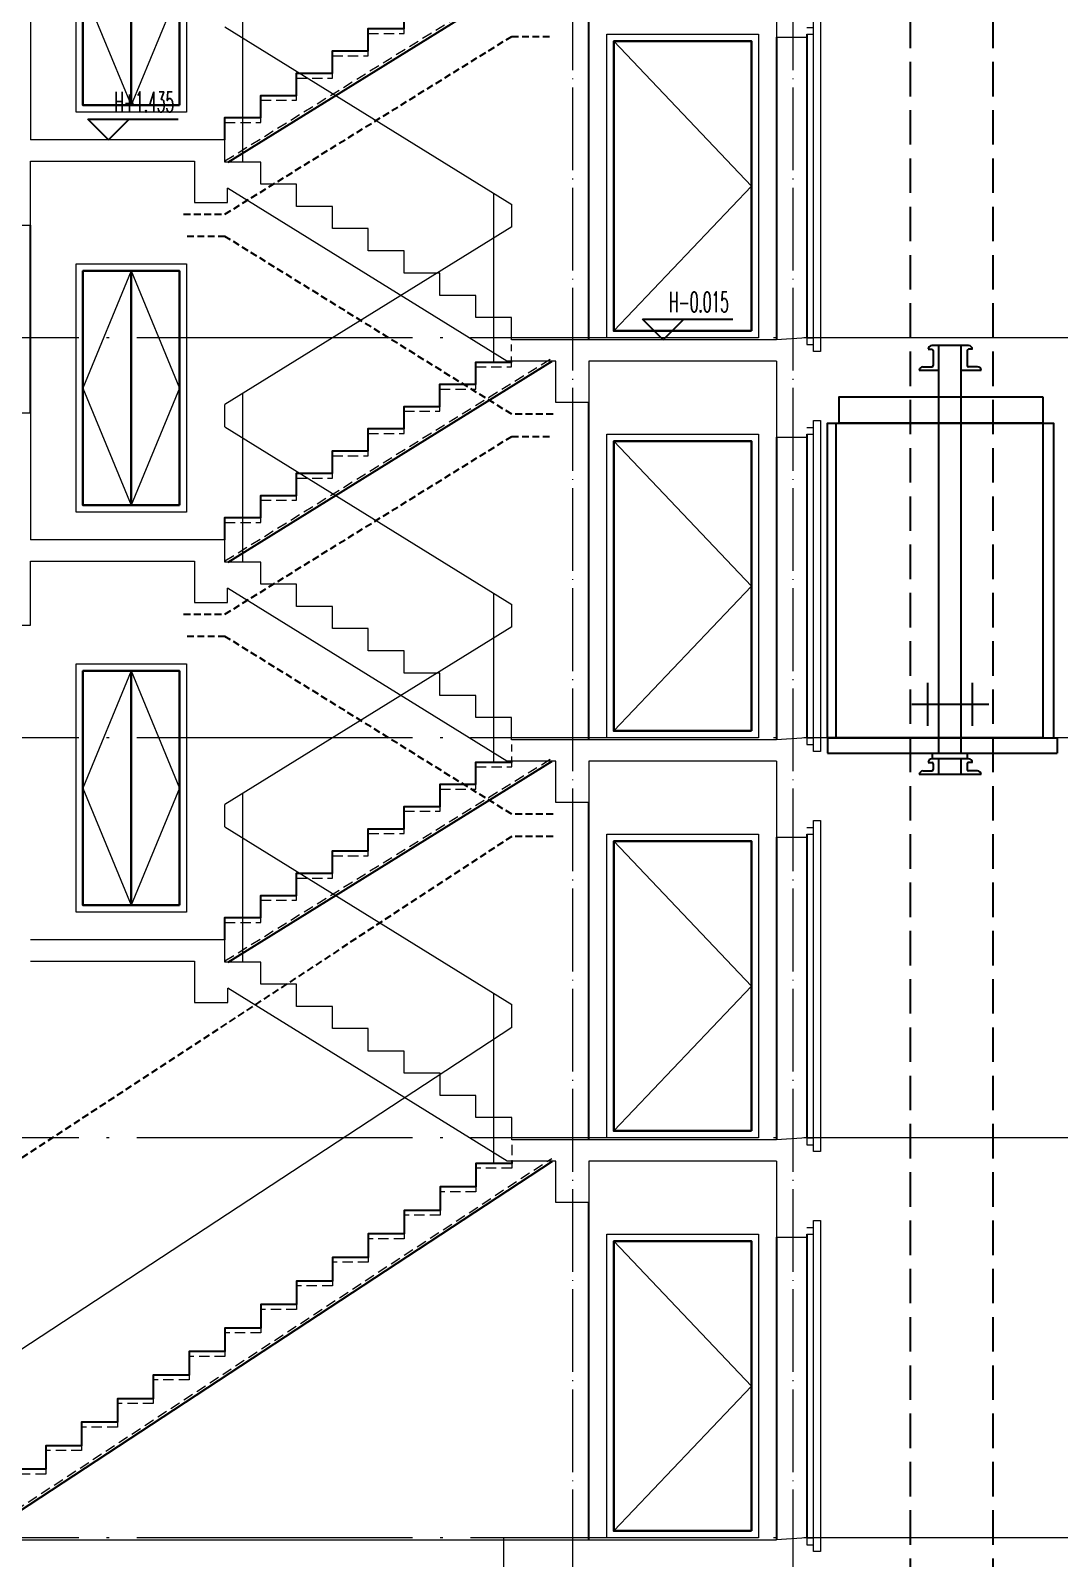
# Model space of a CAD drawing. Extents: x -518115 to 389031, y -231062 to 1628073.
# Drawn here: x 143433 to 150896, y -92578 to -81501 of the extents above; entities that cross this region are included whole.
import ezdxf

# ---------------------------------------------------------------- set-up
doc = ezdxf.new("R2010")
doc.units = 0
doc.header["$LTSCALE"] = 1000
doc.header["$MEASUREMENT"] = 0
for name, pattern in [('DASH', [0.35, 0.25, -0.1]), ('DOTE', [2.42, 2, -0.2, 0.02, -0.2]), ('HIDDEN', [0.375, 0.25, -0.125])]:
    doc.linetypes.add(name, pattern=pattern)
for name, color, linetype in [('DIM_ELEV', 3, 'Continuous'), ('审核', 1, 'Continuous'), ('看线', 251, 'Continuous'), ('立面-看线', 251, 'Continuous'), ('设备', 253, 'Continuous')]:
    doc.layers.add(name, color=color, linetype=linetype)
for name, color, linetype, lineweight in [('DOTE', 19, 'DOTE', 9), ('PUB_HATCH', 8, 'Continuous', 9), ('S_WINDOW', 144, 'Continuous', 15), ('STAIR', 2, 'Continuous', 18), ('WINDOW', 144, 'Continuous', 15), ('内粉刷', 37, 'Continuous', 9), ('立面-普通轮廓', 7, 'Continuous', 18), ('立面-栏杆', 105, 'Continuous', 15), ('立面-窗', 129, 'Continuous', 30), ('立面-窗开启线', 250, 'Continuous', 13), ('细细', 250, 'Continuous', 0)]:
    doc.layers.add(name, color=color, linetype=linetype, lineweight=lineweight)
doc.styles.add('_TCH_DIM', font='SIMPLEX.shx', dxfattribs={"width": 0.7, "bigfont": 'GBCBIG.shx'})
pattern_1 = [(315, (-218910.2607, -140541.0897), (-1.767766953, -1.767766953), []), (315, (-218909.0822, -140541.0897), (-1.767766953, -1.767766953), [])]
pattern_2 = [(315, (-218910.2607, -141979.3279), (-1.767766953, -1.767766953), []), (315, (-218909.0822, -141979.3279), (-1.767766953, -1.767766953), [])]

# ---------------------------------------------------------------- blocks, each defined once
blk = doc.blocks.new('FSDFSFSFE')
at = {"layer": '立面-普通轮廓'}
blk.add_lwpolyline([(794554, 401371), (793454, 401371), (793454, 403571), (794554, 403571)], close=True, dxfattribs=at)
at = {"layer": '立面-窗'}
blk.add_lwpolyline([(794504, 401421), (793504, 401421), (793504, 403521), (794504, 403521)], close=True, dxfattribs=at)
at = {"layer": '立面-窗开启线', "ltscale": 0.5}
blk.add_lwpolyline([(793504, 403521), (794504, 402471), (793504, 401421)], dxfattribs=at)
blk = doc.blocks.new('GDFGDGHDCAS')
at = {"layer": '立面-普通轮廓'}
blk.add_lwpolyline([(887241, 98178), (886441, 98178), (886441, 99978), (887241, 99978)], close=True, dxfattribs=at)
at = {"layer": '立面-窗'}
blk.add_line((886841, 99928), (886841, 98228), dxfattribs=at)
blk.add_lwpolyline([(887191, 98228), (886491, 98228), (886491, 99928), (887191, 99928)], close=True, dxfattribs=at)
at = {"layer": '立面-窗开启线', "ltscale": 0.5}
for points in [[(886841, 99928), (886491, 99078), (886841, 98228)], [(886841, 99928), (887191, 99078), (886841, 98228)]]:
    blk.add_lwpolyline(points, dxfattribs=at)
blk = doc.blocks.new('FGSDFSFSEFESFES')
at = {"layer": 'WINDOW', "ltscale": 0.8}
for p, q in [((175259, -121034), (175209, -121034)), ((175259, -121084), (175209, -121084)), ((175259, -123284), (175209, -123284)), ((175259, -123334), (175209, -123334))]:
    blk.add_line(p, q, dxfattribs=at)
blk.add_lwpolyline([(175159, -123384), (175209, -123384), (175209, -120984), (175159, -120984), (175159, -123384)], dxfattribs=at)
blk = doc.blocks.new('A$C3EC504A2')
at = {"layer": '设备', "color": 206}
for p, q in [((-173, 1735), (-143, 1735)), ((143, 1764), (-143, 1764)), ((-133, 1725), (-133, 1609)), ((-92, 1764), (-92, -1418)), ((83, 1764), (83, -1418)), ((83, 1764), (83, 1570)), ((133, 1725), (133, 1609)), ((173, 1735), (143, 1735)), ((-92, 1570), (-242, 1570)), ((-213, 1599), (-143, 1599)), ((242, 1570), (83, 1570)), ((213, 1599), (143, 1599)), ((-952, 1158), (-869, 1158)), ((-175, -1205), (-175, -870)), ((175, -1205), (175, -870)), ((300, -1038), (-300, -1038)), ((-960, -1298), (835, -1298)), ((-960, -1298), (-960, -1418)), ((835, -1298), (835, -1418)), ((-960, -1418), (835, -1418)), ((-142, -1418), (-142, -1462)), ((133, -1418), (133, -1462)), ((-173, -1491), (-143, -1491)), ((143, -1462), (-143, -1462)), ((-133, -1501), (-133, -1547)), ((-92, -1462), (-92, -1586)), ((83, -1462), (83, -1586)), ((133, -1501), (133, -1547)), ((173, -1491), (143, -1491)), ((242, -1586), (-242, -1586)), ((-213, -1557), (-143, -1557)), ((213, -1557), (143, -1557))]:
    blk.add_line(p, q, dxfattribs=at)
for points in [[(723, 1363), (723, 1158), (-869, 1158), (-869, 1363)], [(723, 1158), (723, -1298), (-960, -1298), (-960, 1158)]]:
    blk.add_lwpolyline(points, close=True, dxfattribs=at)
for points in [[(-960, 1158), (-893, 1158), (-893, -1298)], [(723, 1158), (806, 1158), (806, -1298)]]:
    blk.add_lwpolyline(points, dxfattribs=at)
for centre, radius, start, end in [((-143, 1735), 29.1, 90, 180), ((-143, 1725), 10, 0, 90), ((143, 1725), 10, 90, 180), ((143, 1735), 29.1, 0, 90), ((-213, 1570), 29.1, 90, 180), ((-143, 1609), 10, 270, 0), ((143, 1609), 10, 180, 270), ((213, 1570), 29.1, 0, 90), ((-143, -1491), 29.1, 90, 180), ((-143, -1501), 10, 0, 90), ((-143, -1547), 10, 270, 0), ((143, -1501), 10, 90, 180), ((143, -1547), 10, 180, 270), ((143, -1491), 29.1, 0, 90), ((-213, -1586), 29.1, 90, 180), ((213, -1586), 29.1, 0, 90)]:
    blk.add_arc(centre, radius, start, end, dxfattribs=at)
blk = doc.blocks.new('zrszerf')
at = {"layer": '细细'}
h = blk.add_hatch(dxfattribs=at)
h.set_pattern_fill('金属', color=256, style=0)
h.set_pattern_definition(pattern_1)
h.paths.add_polyline_path([(257695, 608543), (257715, 608543), (257715, 608557), (257765, 608557), (257765, 608543), (257785, 608543), (257785, 608588), (257695, 608588)])
h.paths.add_polyline_path([(257713, 608559), (257713, 608545), (257697, 608545), (257697, 608586), (257783, 608586), (257783, 608545), (257767, 608545), (257767, 608559)], flags=16)
h = blk.add_hatch(dxfattribs=at)
h.set_pattern_fill('金属', color=256, style=0)
h.set_pattern_definition(pattern_1)
h.paths.add_polyline_path([(257762, 608555), (257762, 608530), (257750, 608530), (257750, 608540), (257729, 608540), (257729, 608530), (257717, 608530), (257717, 608555)])
h.paths.add_polyline_path([(257719, 608553), (257719, 608532), (257727, 608532), (257727, 608542), (257752, 608542), (257752, 608532), (257760, 608532), (257760, 608553)], flags=16)
h = blk.add_hatch(color=256, dxfattribs=at)
edge = h.paths.add_edge_path()
edge.add_line((257735, 608540), (257735, 608528))
edge.add_arc((257740, 608520), 9.44, 61.5175, 118.4825, ccw=False)
edge.add_line((257744, 608528), (257744, 608540))
edge.add_arc((257740, 608548), 9.44, 241.5175, 298.4825, ccw=False)
h = blk.add_hatch(dxfattribs=at)
h.set_pattern_fill('金属', color=256, style=0)
h.set_pattern_definition(pattern_2)
h.paths.add_polyline_path([(257762, 607222), (257762, 607247), (257750, 607247), (257750, 607237), (257729, 607237), (257729, 607247), (257717, 607247), (257717, 607222)])
h.paths.add_polyline_path([(257719, 607224), (257719, 607245), (257727, 607245), (257727, 607235), (257752, 607235), (257752, 607245), (257760, 607245), (257760, 607224)], flags=16)
h = blk.add_hatch(color=256, dxfattribs=at)
edge = h.paths.add_edge_path()
edge.add_line((257735, 607237), (257735, 607249))
edge.add_arc((257740, 607257), 9.44, 241.5175, 298.4825)
edge.add_line((257744, 607249), (257744, 607237))
edge.add_arc((257740, 607229), 9.44, 61.5175, 118.4825)
h = blk.add_hatch(dxfattribs=at)
h.set_pattern_fill('金属', color=256, style=0)
h.set_pattern_definition(pattern_2)
h.paths.add_polyline_path([(257695, 607233), (257715, 607233), (257715, 607220), (257765, 607220), (257765, 607233), (257785, 607233), (257785, 607188), (257695, 607188)])
h.paths.add_polyline_path([(257713, 607218), (257713, 607231), (257697, 607231), (257697, 607190), (257783, 607190), (257783, 607231), (257767, 607231), (257767, 607218)], flags=16)
at = {"layer": 'S_WINDOW'}
for p, q in [((257695, 607233), (257695, 608543)), ((257717, 607247), (257717, 608530)), ((257762, 607247), (257762, 608530)), ((257785, 607233), (257785, 608543))]:
    blk.add_line(p, q, dxfattribs=at)
for points in [[(257785, 608588), (257785, 608543), (257765, 608543), (257765, 608557), (257715, 608557), (257715, 608543), (257695, 608543), (257695, 608588)], [(257783, 608586), (257783, 608545), (257767, 608545), (257767, 608559), (257713, 608559), (257713, 608545), (257697, 608545), (257697, 608586)], [(257762, 608555), (257762, 608530), (257750, 608530), (257750, 608540), (257729, 608540), (257729, 608530), (257717, 608530), (257717, 608555)], [(257760, 608553), (257760, 608532), (257752, 608532), (257752, 608542), (257727, 608542), (257727, 608532), (257719, 608532), (257719, 608553)], [(257762, 607222), (257762, 607247), (257750, 607247), (257750, 607237), (257729, 607237), (257729, 607247), (257717, 607247), (257717, 607222)], [(257760, 607224), (257760, 607245), (257752, 607245), (257752, 607235), (257727, 607235), (257727, 607245), (257719, 607245), (257719, 607224)], [(257785, 607188), (257785, 607233), (257765, 607233), (257765, 607220), (257715, 607220), (257715, 607233), (257695, 607233), (257695, 607188)], [(257783, 607190), (257783, 607231), (257767, 607231), (257767, 607218), (257713, 607218), (257713, 607231), (257697, 607231), (257697, 607190)]]:
    blk.add_lwpolyline(points, close=True, dxfattribs=at)
at = {"layer": '细细'}
for points in [[(257729, 608530), (257729, 607247)], [(257735, 607249), (257735, 608540)], [(257744, 607249), (257744, 608540)], [(257750, 608530), (257750, 607247)]]:
    blk.add_lwpolyline(points, dxfattribs=at)
for points in [[(257735, 608540), (257735, 608528, -0.253805), (257744, 608528), (257744, 608540, -0.253805)], [(257735, 607237), (257735, 607249, 0.253805), (257744, 607249), (257744, 607237, 0.253805)]]:
    blk.add_lwpolyline(points, format="xyb", close=True, dxfattribs=at)
blk = doc.blocks.new('BFGBFBCBVFB')
at = {"layer": '立面-看线'}
h = blk.add_hatch(dxfattribs=at)
h.set_pattern_fill('HONEY', color=256, scale=7)
h.set_pattern_definition([(0, (93631.251, -359366.987), (16.66875, 9.623705), [11.1125, -22.225]), (120, (93631.251, -359366.987), (-16.66874801, 9.62370845), [11.1125, -22.225]), (60, (93631.251, -359366.987), (1.99e-06, 19.24741345), [-22.225, 11.1125])])
h.paths.add_polyline_path([(896472, 26020), (896472, 25995), (898272, 25995), (898272, 26020)])
h = blk.add_hatch(dxfattribs=at)
h.set_pattern_fill('HONEY', color=256, scale=7)
h.set_pattern_definition([(0, (77469.076, -360831.97), (16.66875, 9.623705), [11.1125, -22.225]), (120, (77469.076, -360831.97), (-16.66874801, 9.62370845), [11.1125, -22.225]), (60, (77469.076, -360831.97), (1.99e-06, 19.24741345), [-22.225, 11.1125])])
h.paths.add_polyline_path([(888492, 24615), (888522, 24615), (888522, 25515), (888577, 25515), (888577, 25545), (888492, 25545)])
h = blk.add_hatch(dxfattribs=at)
h.set_pattern_fill('HONEY', color=256, scale=7)
h.set_pattern_definition([(0, (77469.098, -360831.968), (16.66875, 9.623705), [11.1125, -22.225]), (120, (77469.098, -360831.968), (-16.66874801, 9.62370845), [11.1125, -22.225]), (60, (77469.098, -360831.968), (1.99e-06, 19.24741345), [-22.225, 11.1125])])
h.paths.add_polyline_path([(888492, 24615), (888522, 24615), (888522, 24015), (888577, 24015), (888577, 23985), (888492, 23985)])
at = {"layer": 'PUB_HATCH', "color": 215, "true_color": 0xa953a0}
blk.add_line((896472, 26020), (898272, 26020), dxfattribs=at)
blk.add_lwpolyline([(888577, 25545), (888492, 25545), (888492, 23985), (888577, 23985)], dxfattribs=at)
at = {"layer": 'STAIR', "linetype": 'HIDDEN', "ltscale": 0.3}
blk.add_line((890152, 24462), (892521, 25930), dxfattribs=at)
blk.add_lwpolyline([(890152, 24580), (890152, 24741), (890412, 24741), (890412, 24902), (890672, 24902), (890672, 25063), (890932, 25063), (890932, 25224), (891192, 25224), (891192, 25386), (891452, 25386), (891452, 25547), (891712, 25547), (891712, 25708), (891972, 25708), (891972, 25869), (892232, 25869), (892232, 26030)], dxfattribs=at)
at = {"layer": '内粉刷'}
for p, q in [((896492, 25875), (898272, 25875)), ((896492, 23150), (896492, 25875)), ((890152, 24615), (888742, 24615)), ((888742, 24460), (889932, 24460)), ((889932, 24460), (889932, 24160)), ((890172, 24160), (890172, 24265)), ((889932, 24160), (890172, 24160)), ((894152, 23165), (892232, 23165))]:
    blk.add_line(p, q, dxfattribs=at)
for points in [[(894372, 26080), (894152, 26065)], [(894372, 26080), (894372, 26030)], [(898272, 26050), (896492, 26050)], [(894152, 25910), (894152, 25360), (894372, 25360)], [(888577, 25565), (888472, 25565), (888472, 23965), (888577, 23965)], [(888667, 25535), (888742, 25535), (888742, 24615)], [(892232, 23165), (892232, 23326), (891972, 23326), (891972, 23487), (891712, 23487), (891712, 23648), (891452, 23648), (891452, 23809), (891192, 23809), (891192, 23971), (890932, 23971), (890932, 24132), (890672, 24132), (890672, 24293), (890412, 24293), (890412, 24454), (890152, 24454), (890152, 24615)], [(888667, 23995), (888742, 23995), (888742, 24460)], [(894152, 23010), (892792, 23010), (892792, 22710), (892552, 22710), (892552, 23010), (892198, 23010), (890172, 24265)]]:
    blk.add_lwpolyline(points, dxfattribs=at)
at = {"layer": '看线'}
for p, q in [((888472, 26865), (888472, 25565)), ((888742, 25535), (888742, 26895)), ((892792, 23165), (892792, 25610)), ((894372, 25380), (894372, 23180)), ((894152, 25360), (894152, 23165))]:
    blk.add_line(p, q, dxfattribs=at)
at = {"layer": '看线', "color": 32}
for p, q in [((896492, 26080), (898272, 26080)), ((890177, 24454), (892527, 25910))]:
    blk.add_line(p, q, dxfattribs=at)
blk.add_lwpolyline([(890152, 24615), (890152, 24776), (890412, 24776), (890412, 24937), (890672, 24937), (890672, 25098), (890932, 25098), (890932, 25259), (891192, 25259), (891192, 25421), (891452, 25421), (891452, 25582), (891712, 25582), (891712, 25743), (891972, 25743), (891972, 25904), (892232, 25904), (892232, 25910)], dxfattribs=at)
at = {"xscale": -1}
for name, p in [('zrszerf', (1146362, -581673)), ('FGSDFSFSEFESFES', (1069631, 146464))]:
    blk.add_blockref(name, p, dxfattribs=at)
blk = doc.blocks.new('A$C0DDB073D')
at = {"layer": '内粉刷'}
for p, q in [((1630, 35), (220, 35)), ((220, -120), (1410, -120)), ((1410, -120), (1410, -420)), ((1650, -420), (1650, -315)), ((1410, -420), (1650, -420)), ((5630, -1415), (3710, -1415))]:
    blk.add_line(p, q, dxfattribs=at)
for points in [[(3710, -1415), (3710, -1254), (3450, -1254), (3450, -1093), (3190, -1093), (3190, -932), (2930, -932), (2930, -771), (2670, -771), (2670, -609), (2410, -609), (2410, -448), (2150, -448), (2150, -287), (1890, -287), (1890, -126), (1630, -126), (1630, 35)], [(5630, -1570), (4270, -1570), (4270, -1870), (4030, -1870), (4030, -1570), (3676, -1570), (1650, -315)]]:
    blk.add_lwpolyline(points, dxfattribs=at)
at = {"layer": '看线'}
blk.add_line((4270, -1415), (4270, 1030), dxfattribs=at)

msp = doc.modelspace()

# ---------------------------------------------------------------- linework, layer by layer
at = {"layer": 'DIM_ELEV', "color": 6}
for p, q in [((143997.7, -82293.4), (143847.7, -82143.4)), ((143847.7, -82143.4), (144503.7, -82143.4)), ((143997.7, -82293.4), (144147.7, -82143.4)), ((148020.9, -83743.4), (147870.9, -83593.4)), ((147870.9, -83593.4), (148526.9, -83593.4)), ((148020.9, -83743.4), (148170.9, -83593.4))]:
    msp.add_line(p, q, dxfattribs=at)
at = {"layer": 'DOTE', "linetype": 'DOTE', "ltscale": 0.3}
for p, q in [((147363.3, -73928.4), (147363.3, -100505.4)), ((148963.3, -73928.4), (148963.3, -100505.4)), ((146863.3, -92428.4), (146863.3, -100505.4))]:
    msp.add_line(p, q, dxfattribs=at)
at = {"layer": 'DOTE', "linetype": 'DOTE'}
for p, q in [((153463.4, -83728.4), (137986.3, -83728.4)), ((153463.4, -83728.4), (137986.3, -83728.4)), ((153463.4, -86628.4), (137986.3, -86628.4)), ((153463.4, -89528.4), (137986.3, -89528.4)), ((153463.4, -92428.4), (137986.3, -92428.4))]:
    msp.add_line(p, q, dxfattribs=at)
at = {"layer": 'STAIR', "linetype": 'HIDDEN', "ltscale": 0.3}
for p, q in [((144843.4, -88246), (147211.9, -86778.4)), ((142945.7, -92478.4), (147213.3, -89678.4))]:
    msp.add_line(p, q, dxfattribs=at)
for points in [[(144843.4, -88128.4), (144843.4, -87967.3), (145103.4, -87967.3), (145103.4, -87806.2), (145363.4, -87806.2), (145363.4, -87645.1), (145623.4, -87645.1), (145623.4, -87484), (145883.4, -87484), (145883.4, -87322.8), (146143.4, -87322.8), (146143.4, -87161.7), (146403.4, -87161.7), (146403.4, -87000.6), (146663.4, -87000.6), (146663.4, -86839.5), (146923.4, -86839.5), (146923.4, -86678.4)], [(146923.4, -89578.4), (146923.4, -89749), (146663.4, -89749), (146663.4, -89919.6), (146403.4, -89919.6), (146403.4, -90090.2), (146143.4, -90090.2), (146143.4, -90260.8), (145883.4, -90260.8), (145883.4, -90431.3), (145623.4, -90431.3), (145623.4, -90601.9), (145363.4, -90601.9), (145363.4, -90772.5), (145103.4, -90772.5), (145103.4, -90943.1), (144843.4, -90943.1), (144843.4, -91113.7), (144583.4, -91113.7), (144583.4, -91284.3), (144323.4, -91284.3), (144323.4, -91454.9), (144063.4, -91454.9), (144063.4, -91625.5), (143803.4, -91625.5), (143803.4, -91796.1), (143543.4, -91796.1), (143543.4, -91966.6), (143283.4, -91966.6)]]:
    msp.add_lwpolyline(points, dxfattribs=at)
at = {"layer": '内粉刷'}
msp.add_line((143035.5, -92443.4), (148843.3, -92443.4), dxfattribs=at)
for points in [[(149063.4, -86628.4), (148843.4, -86643.4)], [(149063.4, -86628.4), (149063.4, -86678.4)], [(148843.4, -86798.4), (148843.4, -87348.4), (149063.4, -87348.4)], [(149063.4, -89528.4), (148843.4, -89543.4)], [(149063.4, -89528.4), (149063.4, -89578.4)], [(148843.4, -89698.4), (148843.4, -90248.4), (149063.4, -90248.4)], [(149063.3, -92428.4), (148843.3, -92443.4)], [(149063.3, -92428.4), (149063.3, -92478.4)]]:
    msp.add_lwpolyline(points, dxfattribs=at)
at = {"layer": '审核', "color": 58, "linetype": 'HIDDEN', "ltscale": 0.2}
for points in [[(144543.4, -82832.3), (144843.4, -82832.3), (146923.5, -81543.4), (147223.5, -81543.4)], [(147223.4, -84282.3), (146923.4, -84282.3), (144843.4, -82993.4), (144543.4, -82993.4)], [(144543.4, -85732.3), (144843.4, -85732.3), (146923.5, -84443.4), (147223.5, -84443.4)], [(147223.4, -87182.3), (146923.4, -87182.3), (144843.4, -85893.4), (144543.4, -85893.4)], [(147223.4, -87343.4), (146923.4, -87343.4), (142763.4, -90072.8), (142463.4, -90072.8)]]:
    msp.add_lwpolyline(points, dxfattribs=at)
at = {"layer": '看线', "color": 32}
for p, q in [((144867.7, -88254.5), (147217.5, -86798.4)), ((143035.5, -92443.4), (147219.2, -89698.4))]:
    msp.add_line(p, q, dxfattribs=at)
at = {"layer": '看线'}
for p, q in [((148843.4, -87348.4), (148843.4, -89543.4)), ((149063.4, -87328.4), (149063.4, -89528.4)), ((147483.4, -92443.4), (147483.4, -89998.4)), ((148843.4, -90248.4), (148843.4, -92443.4)), ((149063.4, -90228.4), (149063.4, -92428.4))]:
    msp.add_line(p, q, dxfattribs=at)
at = {"layer": '看线', "color": 32}
for points in [[(144843.4, -88093.4), (144843.4, -87932.3), (145103.4, -87932.3), (145103.4, -87771.2), (145363.4, -87771.2), (145363.4, -87610.1), (145623.4, -87610.1), (145623.4, -87449), (145883.4, -87449), (145883.4, -87287.8), (146143.4, -87287.8), (146143.4, -87126.7), (146403.4, -87126.7), (146403.4, -86965.6), (146663.4, -86965.6), (146663.4, -86804.5), (146923.4, -86804.5), (146923.4, -86798.4)], [(146923.4, -89698.4), (146923.4, -89714), (146663.4, -89714), (146663.4, -89884.6), (146403.4, -89884.6), (146403.4, -90055.2), (146143.4, -90055.2), (146143.4, -90225.8), (145883.4, -90225.8), (145883.4, -90396.3), (145623.4, -90396.3), (145623.4, -90566.9), (145363.4, -90566.9), (145363.4, -90737.5), (145103.4, -90737.5), (145103.4, -90908.1), (144843.4, -90908.1), (144843.4, -91078.7), (144583.4, -91078.7), (144583.4, -91249.3), (144323.4, -91249.3), (144323.4, -91419.9), (144063.4, -91419.9), (144063.4, -91590.5), (143803.4, -91590.5), (143803.4, -91761.1), (143543.4, -91761.1), (143543.4, -91931.6), (143283.4, -91931.6)]]:
    msp.add_lwpolyline(points, dxfattribs=at)
at = {"layer": '立面-栏杆', "color": 4}
for p, q in [((144973.4, -82132.3), (144973.4, -81232.3)), ((144843.4, -81473.9), (146923.4, -82762.8)), ((144973.4, -82454.5), (144973.4, -81554.5)), ((146793.4, -83582.3), (146793.4, -82682.3)), ((146923.4, -82924), (146923.4, -82762.8)), ((146923.4, -82924), (144843.4, -84212.2)), ((146793.4, -83904.5), (146793.4, -83004.5)), ((144973.4, -85032.3), (144973.4, -84132.3)), ((144843.4, -84373.9), (144843.4, -84212.2)), ((144843.4, -84373.9), (146923.4, -85662.8)), ((144973.4, -85354.5), (144973.4, -84454.5)), ((146793.4, -86482.3), (146793.4, -85582.3)), ((146923.4, -85824), (146923.4, -85662.8)), ((146923.4, -85824), (144843.4, -87112.2)), ((146793.4, -86804.5), (146793.4, -85904.5)), ((144973.4, -87932.3), (144973.4, -87032.3)), ((144843.4, -87274), (144843.4, -87112.2)), ((144843.4, -87274), (146923.4, -88562.8)), ((144973.4, -88254.5), (144973.4, -87354.5)), ((146793.4, -89382.3), (146793.4, -88482.3)), ((146923.4, -88728.7), (146923.4, -88562.8)), ((146923.4, -88728.7), (142763.4, -91458.1)), ((146793.4, -89714), (146793.4, -88814))]:
    msp.add_line(p, q, dxfattribs=at)
at = {"layer": '设备', "color": 206, "linetype": 'DASH'}
for p, q in [((149813.3, -73678.4), (149813.3, -98628.4)), ((150413.6, -73678.4), (150413.3, -98628.7))]:
    msp.add_line(p, q, dxfattribs=at)

# ---------------------------------------------------------------- block references
for name, p in [('BFGBFBCBVFB', (-745309.1, -106908.2)), ('GDFGDGHDCAS', (-742677.5, -180271.2)), ('FSDFSFSFE', (-645840.9, -485099.4)), ('BFGBFBCBVFB', (-745309.1, -109808.2)), ('GDFGDGHDCAS', (-742677.5, -183171.2)), ('FSDFSFSFE', (-645840.9, -487999.4)), ('GDFGDGHDCAS', (-742677.5, -186071.2)), ('A$C0DDB073D', (143213.4, -88128.4)), ('FSDFSFSFE', (-645840.9, -490899.4)), ('FSDFSFSFE', (-645840.9, -493799.4))]:
    msp.add_blockref(name, p)
at = {"xscale": 0.9285492283842308, "yscale": 0.9285492283842308, "zscale": 0.9285492283842308}
msp.add_blockref('A$C3EC504A2', (150104.4, -85423.2), dxfattribs=at)
at = {"xscale": -1}
for p in [(324321.9, 33755.6), (324321.9, 30855.6)]:
    msp.add_blockref('FGSDFSFSEFESFES', p, dxfattribs=at)

# ---------------------------------------------------------------- texts
at = {"layer": 'DIM_ELEV', "color": 7, "style": '_TCH_DIM', "width": 0.494118}
for s, p in [('H+1.435', (144040.7, -82093.3)), ('H-0.015', (148063.9, -83543.4))]:
    msp.add_text(s, height=148.75, dxfattribs=at).set_placement(p)

doc.saveas('drawing.dxf')
